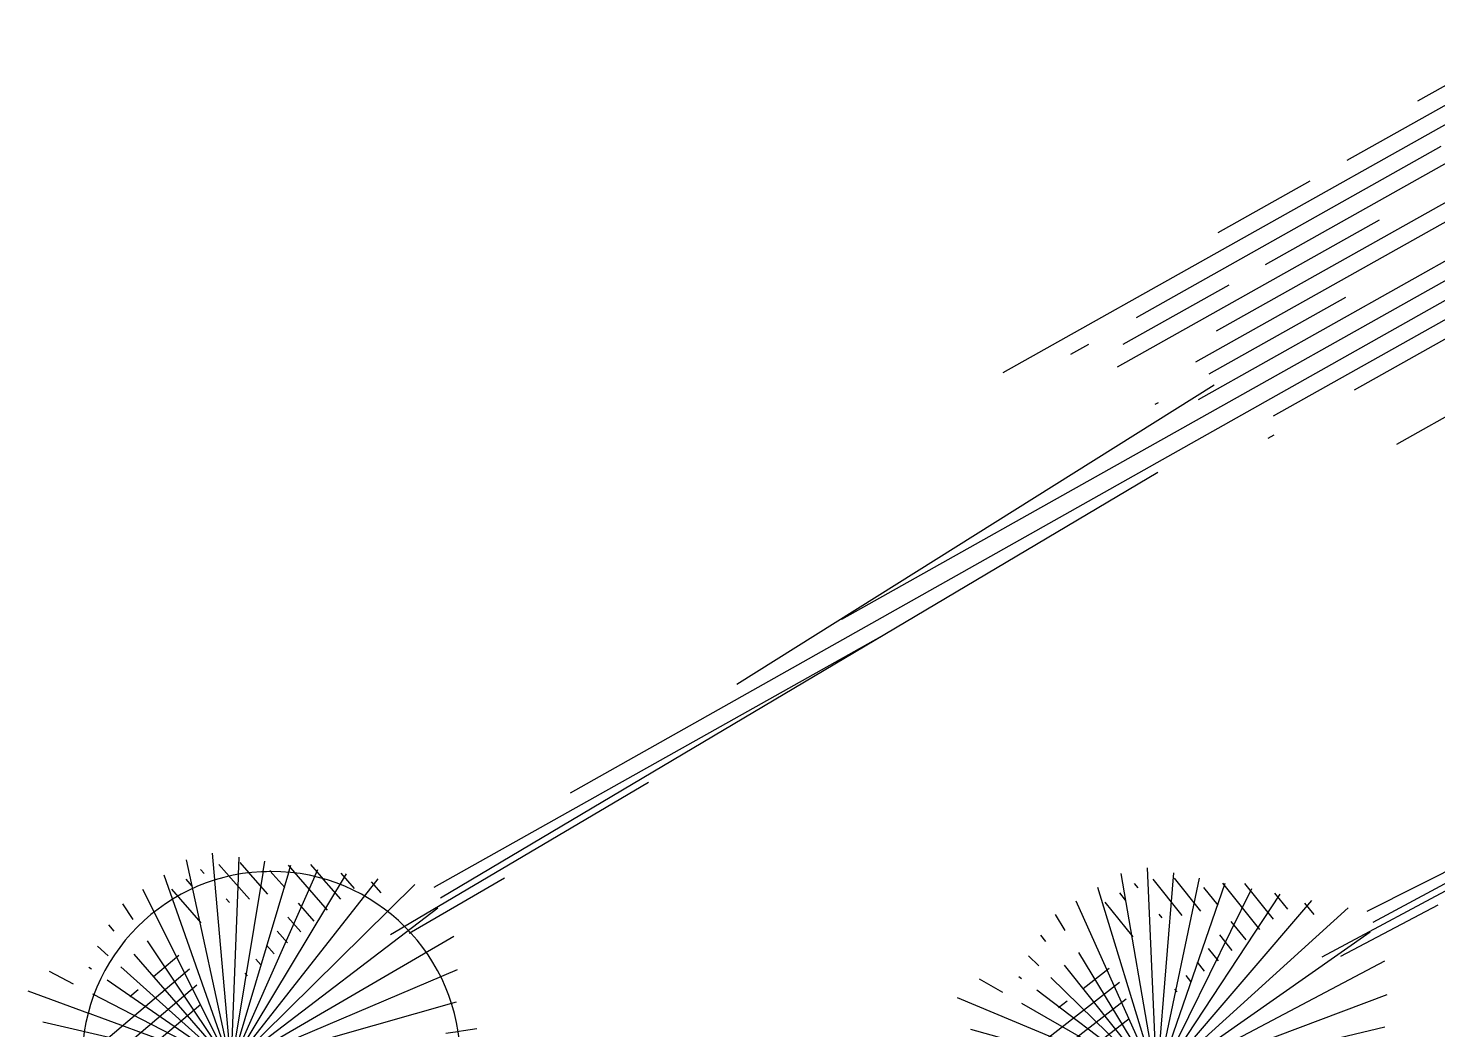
# Model space of a CAD drawing. Extents: x -13.6 to 7.2, y -12.8 to 13.
# Drawn here: x 1.194 to 4.112, y -2.484 to -0.412 of the extents above; entities that cross this region are included whole.
import ezdxf

# ---------------------------------------------------------------- set-up
doc = ezdxf.new("R2010")
doc.units = 0
doc.header["$MEASUREMENT"] = 0
for name, color, linetype in [('C-LAND-PalmShde1', 3, 'CONTINUOUS'), ('C-LAND-PalmShde1-m', 3, 'CONTINUOUS'), ('C-LAND-PL-FILL', 1, 'CONTINUOUS'), ('C-LAND-PL-SHADE', 1, 'CONTINUOUS'), ('C-LAND-WIPEOUT', 242, 'CONTINUOUS')]:
    doc.layers.add(name, color=color, linetype=linetype)

# ---------------------------------------------------------------- blocks, each defined once
blk = doc.blocks.new('C-LAND-PalmShd1m')
at = {"layer": 'C-LAND-PalmShde1-m', "linetype": 'Continuous'}
for p, q in [((-0.0266, 0.3675), (-0.0303, 0.406)), ((0.0193, 0.3734), (0.0198, 0.3906))]:
    blk.add_line(p, q, dxfattribs=at)
at = {"layer": 'C-LAND-PL-SHADE', "linetype": 'Continuous'}
for p, q in [((-3.4918, -0.1395), (-2.1356, 0.1008)), ((-2.879, 0.0048), (-2.6633, 0.043)), ((-2.3103, 0.0341), (-2.2683, 0.0416)), ((-3.1336, -0.1117), (-2.4213, 0.0145)), ((-1.5953, -0.1611), (-0.5497, 0.0241)), ((-3.4411, -0.0948), (-2.9654, -0.0105)), ((-3.3455, -0.0422), (-3.1561, -0.0086)), ((-3.1165, -0.3944), (-0.8913, -0.0039)), ((-2.6125, -0.0551), (-2.3652, -0.0113)), ((-2.9385, -0.1486), (-2.3265, -0.0401)), ((-2.458, -0.1957), (-1.3013, -0.0489)), ((-3.5932, -0.2289), (-2.6976, -0.0702)), ((-3.299, -0.391), (-1.5538, -0.0818)), ((-3.6945, -0.3183), (-2.532, -0.1123)), ((-3.0488, -0.2396), (-2.4581, -0.1349)), ((-2.7831, -0.2282), (-2.4635, -0.1716)), ((-2.345, -0.1506), (-2.3374, -0.1492)), ((-4.051, -0.4886), (-2.4129, -0.1983)), ((-3.9456, -0.5771), (-2.512, -0.323)), ((-2.4877, -0.3544), (-2.4736, -0.3519)), ((-3.0601, -0.4559), (-2.6753, -0.3877)), ((-3.2736, -0.6366), (-2.6719, -0.5299))]:
    blk.add_line(p, q, dxfattribs=at)
at = {"layer": 'C-LAND-PL-SHADE'}
blk.add_lwpolyline([(-0.5466, -0.0012), (-2.2533, -0.2615)], dxfattribs=at)
at = {"linetype": 'Continuous'}
blk.add_wipeout([(-0.4538, -0.0397), (-0.4461, -0.1171), (-0.4232, -0.1914), (-0.3861, -0.2598), (-0.3362, -0.3195), (-0.2755, -0.3681), (-0.2064, -0.4037), (-0.1316, -0.425), (-0.054, -0.4311), (0.0232, -0.4217), (0.097, -0.3973), (0.1646, -0.3587), (0.2231, -0.3076), (0.2705, -0.2459), (0.3046, -0.176), (0.3243, -0.1008), (0.3291, -0.0397), (0.3214, 0.0377), (0.2985, 0.112), (0.2614, 0.1803), (0.2115, 0.24), (0.1508, 0.2886), (0.0817, 0.3243), (0.0069, 0.3456), (-0.0706, 0.3516), (-0.1478, 0.3423), (-0.2217, 0.3178), (-0.2892, 0.2793), (-0.3478, 0.2281), (-0.3951, 0.1664), (-0.4293, 0.0965), (-0.449, 0.0213)], dxfattribs=at).dxf.layer = 'C-LAND-WIPEOUT'
at = {"layer": 'C-LAND-PalmShde1-m', "linetype": 'Continuous'}
for p, q in [((0.0009, 0.0198), (-0.1903, 0.3927)), ((-0.0079, 0.0502), (-0.1341, 0.398)), ((0.0049, 0.0208), (-0.0814, 0.4029)), ((0.0164, 0.0181), (0.2355, 0.3906)), ((0.1537, 0.3424), (0.1759, 0.3941)), ((-0.019, 0.0451), (-0.2407, 0.3696)), ((0.0612, 0.3424), (0.0657, 0.3712)), ((-0.0029, 0.0177), (-0.2778, 0.328)), ((0.0374, 0.042), (0.253, 0.3214)), ((0.1058, 0.3424), (0.1076, 0.3486)), ((0.004, 0.0523), (-0.0215, 0.3144)), ((0.0099, 0.0523), (0.0175, 0.311)), ((0.0129, 0.0199), (0.0948, 0.3042)), ((0.0159, 0.0516), (0.0558, 0.3077)), ((0.0272, 0.0481), (0.1358, 0.3007)), ((-0.0287, 0.0375), (-0.3139, 0.2877)), ((-0.006, 0.0146), (-0.3501, 0.2472)), ((-0.0363, 0.0275), (-0.3876, 0.2054)), ((-0.0083, 0.0108), (-0.4276, 0.1606)), ((-0.0412, 0.0158), (-0.472, 0.111)), ((-0.0094, 0.0064), (-0.5232, 0.0537)), ((-0.043, 0.003), (-0.5295, -0.0135)), ((-0.0094, 0.0019), (-0.5179, -0.0799)), ((-0.0415, -0.0099), (-0.48, -0.1385)), ((-0.0081, -0.0025), (-0.4362, -0.189)), ((-0.378, -0.2251), (-0.4337, -0.2582))]:
    blk.add_line(p, q, dxfattribs=at)
at = {"layer": 'C-LAND-PL-FILL', "linetype": 'Continuous'}
for p, q in [((-0.2001, 0.3479), (-0.1997, 0.3594)), ((-0.1645, 0.3431), (-0.1639, 0.3623)), ((-0.131, 0.2729), (-0.1281, 0.3653)), ((-0.239, 0.2471), (-0.236, 0.3431)), ((-0.2752, 0.2311), (-0.2725, 0.3182)), ((-0.3113, 0.2197), (-0.3098, 0.2666)), ((-0.2026, 0.2681), (-0.2023, 0.2783)), ((-0.3499, 0.1274), (-0.3461, 0.2503)), ((-0.0522, 0.25), (0.0166, 0.2489)), ((0.0578, 0.2483), (0.0805, 0.2479)), ((-0.3856, 0.1274), (-0.3827, 0.2223)), ((-0.0515, 0.2143), (0.378, 0.2074)), ((-0.3142, 0.1274), (-0.3126, 0.1764)), ((-0.0421, 0.1784), (0.2423, 0.1739)), ((-0.4214, 0.1264), (-0.4201, 0.1687)), ((-0.2784, 0.1274), (-0.2772, 0.1681)), ((-0.2427, 0.1274), (-0.2417, 0.1598)), ((-0.207, 0.1274), (-0.2062, 0.1514)), ((-0.1712, 0.1274), (-0.1707, 0.1431)), ((-0.1355, 0.1274), (-0.1353, 0.1348)), ((-0.0229, 0.1424), (0.2279, 0.1384)), ((-0.4584, 0.0846), (-0.4575, 0.1152))]:
    blk.add_line(p, q, dxfattribs=at)
at = {"layer": 'C-LAND-PL-SHADE', "linetype": 'Continuous'}
for p, q in [((-1.031, -0.0894), (-0.4181, 0.0051)), ((-0.675, -0.0534), (-0.4497, -0.0174))]:
    blk.add_line(p, q, dxfattribs=at)
at = {"layer": 'C-LAND-WIPEOUT', "linetype": 'Continuous'}
blk.add_circle((-0.0623, -0.0397), 0.3915, dxfattribs=at)
blk = doc.blocks.new('PalmShde1m')
at = {"layer": 'C-LAND-PalmShde1-m', "linetype": 'Continuous'}
blk.add_blockref('C-LAND-PalmShd1m', (0, 0), dxfattribs=at)
blk = doc.blocks.new('C-LAND-PalmShd1')
at = {"layer": 'C-LAND-PalmShde1', "linetype": 'Continuous'}
for p, q in [((0.0009, 0.0198), (-0.1903, 0.3927)), ((-0.0079, 0.0502), (-0.1341, 0.398)), ((0.0049, 0.0208), (-0.0814, 0.4029)), ((-0.0266, 0.3675), (-0.0303, 0.406)), ((0.0164, 0.0181), (0.2355, 0.3906)), ((0.0193, 0.3734), (0.0198, 0.3906)), ((0.1537, 0.3424), (0.1759, 0.3941)), ((-0.019, 0.0451), (-0.2407, 0.3696)), ((0.0612, 0.3424), (0.0657, 0.3712)), ((-0.0029, 0.0177), (-0.2778, 0.328)), ((0.0374, 0.042), (0.253, 0.3214)), ((0.1058, 0.3424), (0.1076, 0.3486)), ((0.004, 0.0523), (-0.0215, 0.3144)), ((0.0099, 0.0523), (0.0175, 0.311)), ((0.0129, 0.0199), (0.0948, 0.3042)), ((0.0159, 0.0516), (0.0558, 0.3077)), ((0.0272, 0.0481), (0.1358, 0.3007)), ((-0.0287, 0.0375), (-0.3139, 0.2877)), ((-0.006, 0.0146), (-0.3501, 0.2472)), ((-0.0363, 0.0275), (-0.3876, 0.2054)), ((-0.0083, 0.0108), (-0.4276, 0.1606)), ((-0.0412, 0.0158), (-0.472, 0.111)), ((-0.0094, 0.0064), (-0.5232, 0.0537)), ((-0.043, 0.003), (-0.5295, -0.0135)), ((-0.0094, 0.0019), (-0.5179, -0.0799)), ((-0.0415, -0.0099), (-0.48, -0.1385)), ((-0.0081, -0.0025), (-0.4362, -0.189))]:
    blk.add_line(p, q, dxfattribs=at)
at = {"layer": 'C-LAND-PL-FILL', "linetype": 'Continuous'}
for p, q in [((-0.2001, 0.3479), (-0.1997, 0.3594)), ((-0.1645, 0.3431), (-0.1639, 0.3623)), ((-0.131, 0.2729), (-0.1281, 0.3653)), ((-0.239, 0.2471), (-0.236, 0.3431)), ((-0.2752, 0.2311), (-0.2725, 0.3182)), ((-0.3113, 0.2197), (-0.3098, 0.2666)), ((-0.2026, 0.2681), (-0.2023, 0.2783)), ((-0.3499, 0.1274), (-0.3461, 0.2503)), ((-0.0522, 0.25), (0.0166, 0.2489)), ((0.0578, 0.2483), (0.0805, 0.2479)), ((-0.3856, 0.1274), (-0.3827, 0.2223)), ((-0.0515, 0.2143), (0.378, 0.2074)), ((-0.3142, 0.1274), (-0.3126, 0.1764)), ((-0.0421, 0.1784), (0.2423, 0.1739)), ((-0.4214, 0.1264), (-0.4201, 0.1687)), ((-0.2784, 0.1274), (-0.2772, 0.1681)), ((-0.2427, 0.1274), (-0.2417, 0.1598)), ((-0.207, 0.1274), (-0.2062, 0.1514)), ((-0.1712, 0.1274), (-0.1707, 0.1431)), ((-0.1355, 0.1274), (-0.1353, 0.1348)), ((-0.0229, 0.1424), (0.2279, 0.1384)), ((-0.4584, 0.0846), (-0.4575, 0.1152))]:
    blk.add_line(p, q, dxfattribs=at)
at = {"layer": 'C-LAND-PL-SHADE', "linetype": 'Continuous'}
for p, q in [((-1.5953, -0.1611), (-0.5497, 0.0241)), ((-1.031, -0.0894), (-0.4181, 0.0051)), ((-0.675, -0.0534), (-0.4497, -0.0174))]:
    blk.add_line(p, q, dxfattribs=at)
at = {"layer": 'C-LAND-PL-SHADE'}
blk.add_lwpolyline([(-0.5466, -0.0012), (-2.2533, -0.2615)], dxfattribs=at)
blk = doc.blocks.new('PalmShde1')
at = {"layer": 'C-LAND-PalmShde1', "linetype": 'Continuous'}
blk.add_blockref('C-LAND-PalmShd1', (0, 0), dxfattribs=at)

msp = doc.modelspace()

# ---------------------------------------------------------------- block references
at = {"layer": 'C-LAND-PalmShde1-m', "xscale": -1, "rotation": 39.33775118476175}
msp.add_blockref('PalmShde1m', (1.6237, -2.5566), dxfattribs=at)

# ---------------------------------------------------------------- next in the draw order: block references
at = {"layer": 'C-LAND-PalmShde1', "xscale": -1, "rotation": 36.89842269515408}
msp.add_blockref('PalmShde1', (3.5402, -2.5886), dxfattribs=at)

doc.saveas('drawing.dxf')
